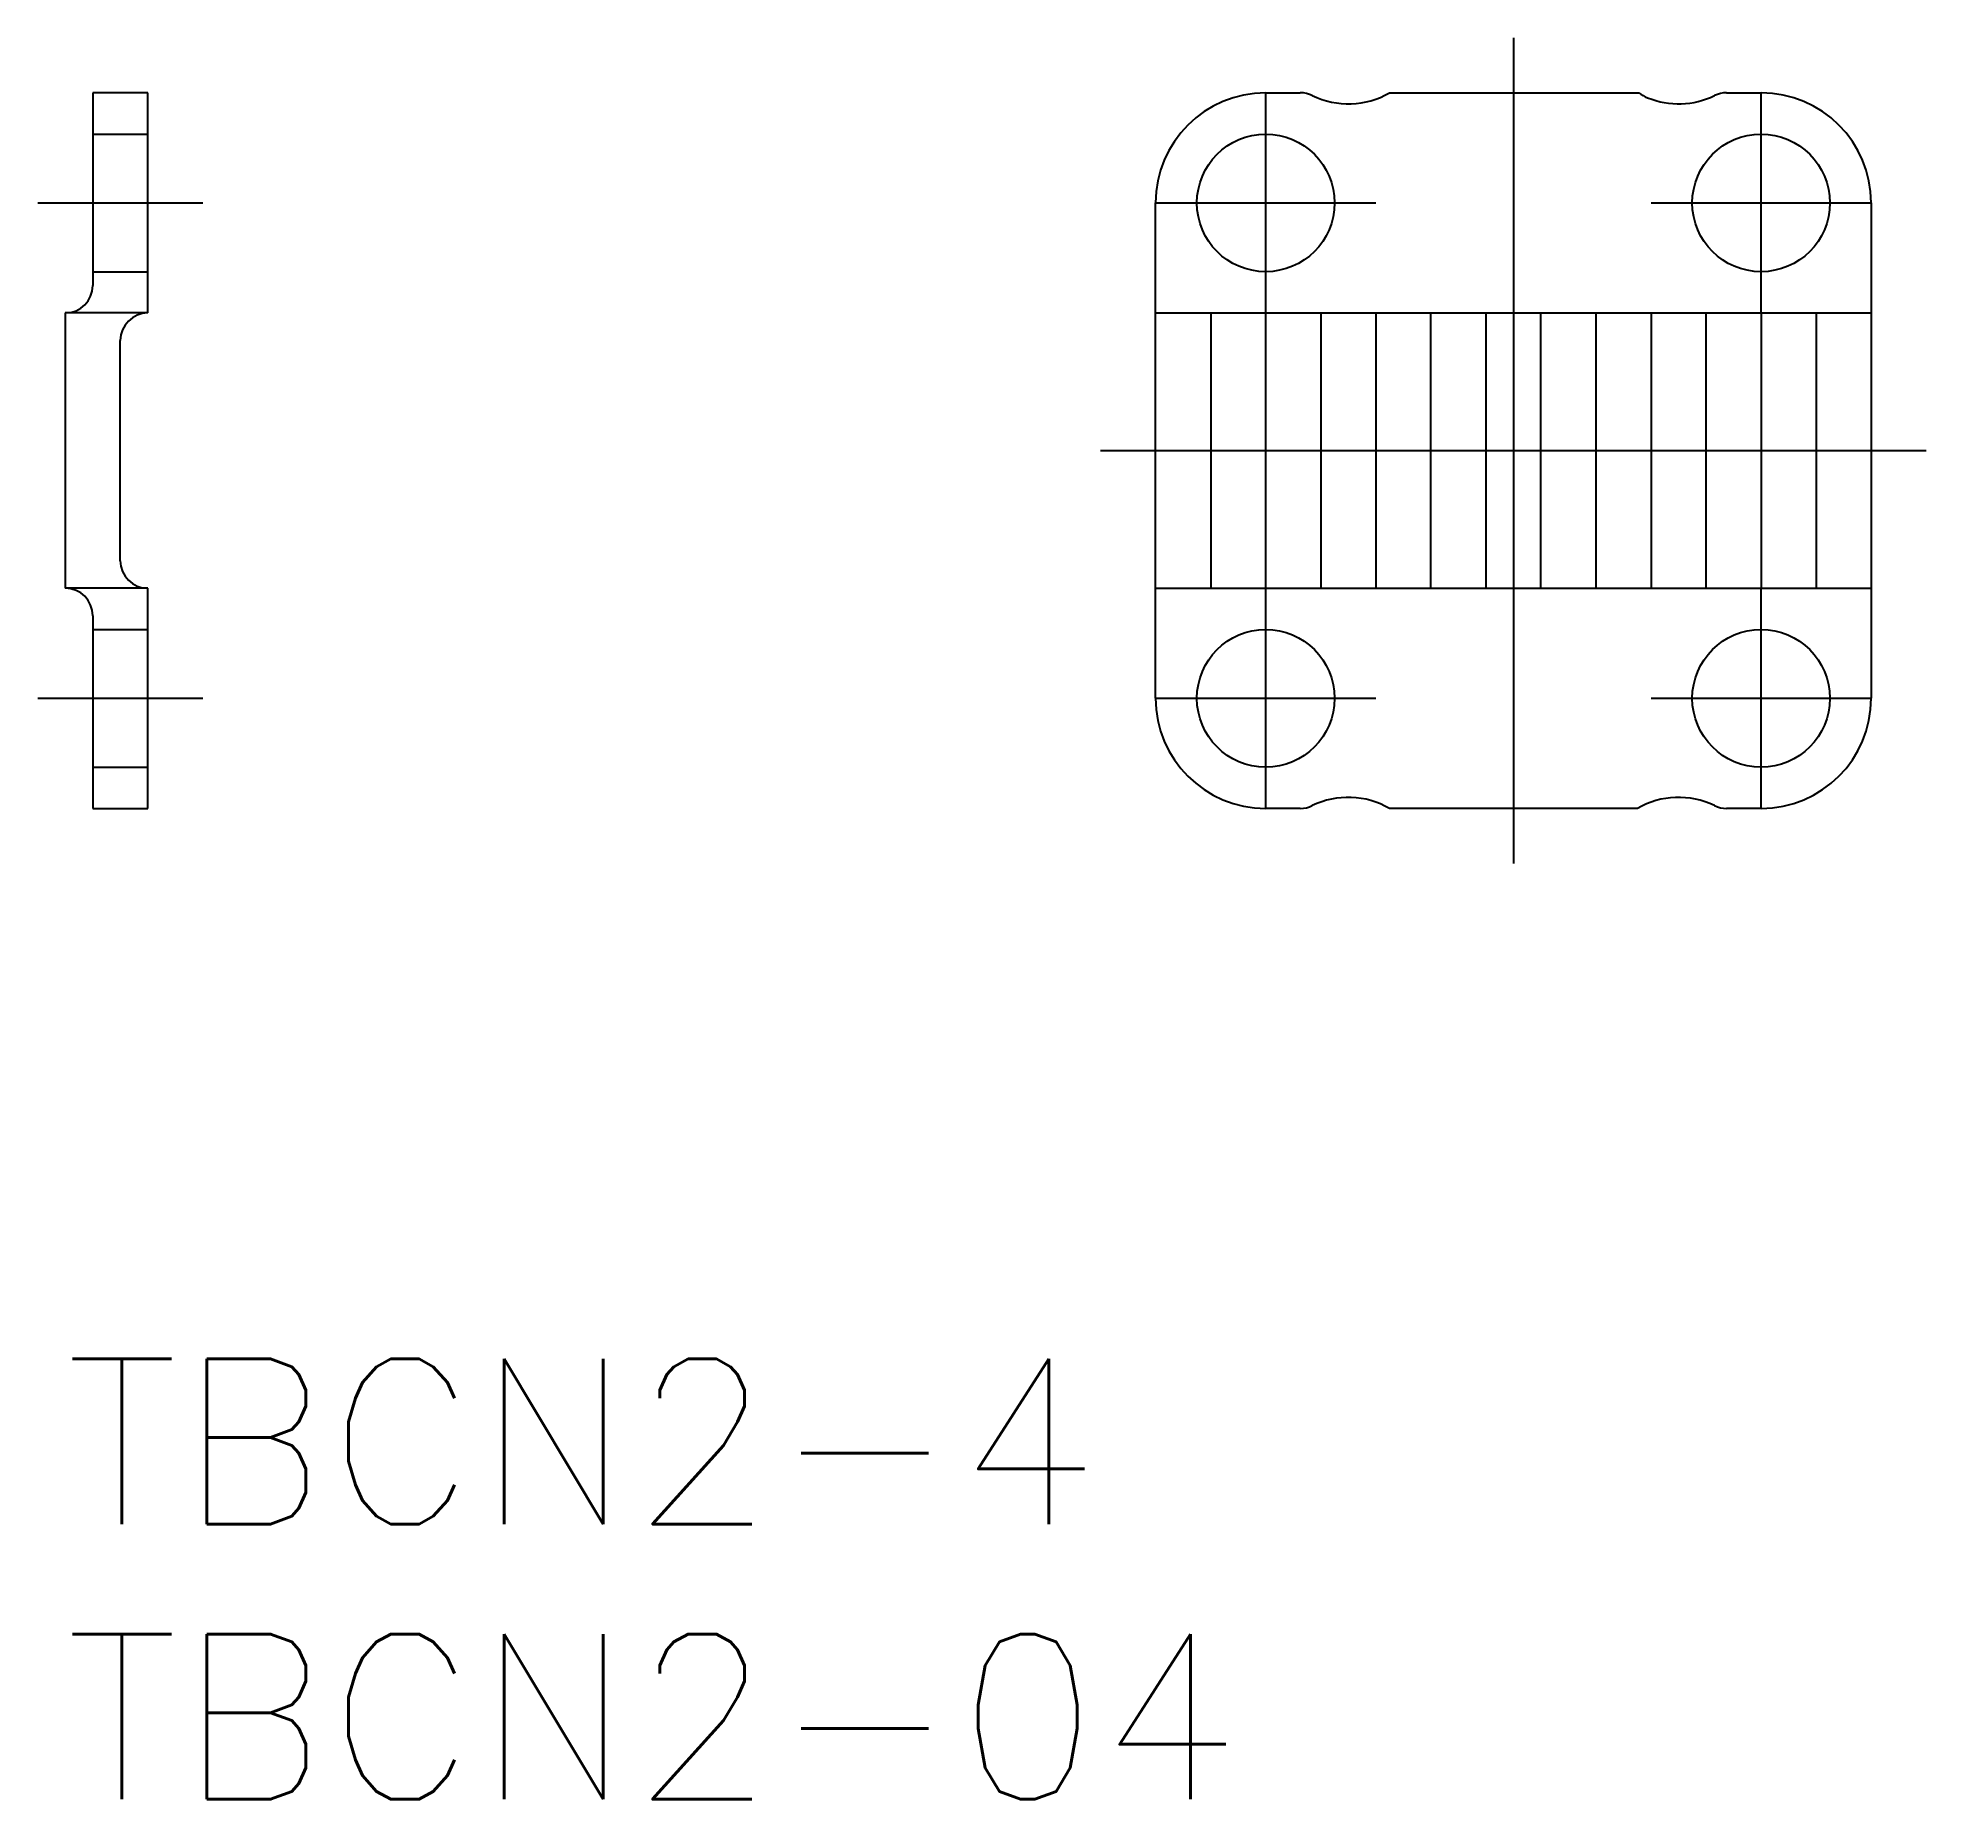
# Model space of a CAD drawing. Extents: x -0.5 to 33.8, y -8 to 24.
import ezdxf

# ---------------------------------------------------------------- set-up
doc = ezdxf.new("R2010")
doc.units = 0
doc.header["$LTSCALE"] = 0.5
doc.linetypes.add('CENTER', pattern=[50.8, 31.75, -6.35, 6.35, -6.35])
doc.linetypes.add('DASHED', pattern=[19.05, 12.7, -6.35])
for name, color, linetype in [('MSM_CENTER', 1, 'CENTER'), ('MSM_CONTINUOUS', 7, 'CONTINUOUS'), ('MSM_DASHED', 4, 'DASHED'), ('MSM_PART_NUMBER', 7, 'CONTINUOUS')]:
    doc.layers.add(name, color=color, linetype=linetype)
doc.styles.get("Standard").update_dxf_attribs({"font": 'txt.shx', "height": 1.5, "bigfont": 'bigfont.shx'})

# ---------------------------------------------------------------- blocks, each defined once
blk = doc.blocks.new('*U3')
at = {"layer": 'MSM_PART_NUMBER'}
blk.add_text('TBCN2-4', height=3, dxfattribs=at).set_placement((0, -3))
blk = doc.blocks.new('*U4')
at = {"layer": 'MSM_PART_NUMBER'}
blk.add_text('TBCN2-04', height=3, dxfattribs=at).set_placement((0, -8))

msp = doc.modelspace()

# ---------------------------------------------------------------- linework, layer by layer
at = {"layer": 'MSM_CENTER'}
for p, q in [((26.31, 24), (26.31, 9)), ((21.81, 19), (21.81, 23)), ((30.81, 19), (30.81, 23)), ((-0.5, 21), (2.5, 21)), ((19.81, 21), (23.81, 21)), ((28.81, 21), (32.81, 21)), ((18.81, 16.5), (33.81, 16.5)), ((21.81, 10), (21.81, 14)), ((30.81, 10), (30.81, 14)), ((-0.5, 12), (2.5, 12)), ((19.81, 12), (23.81, 12)), ((28.81, 12), (32.81, 12))]:
    msp.add_line(p, q, dxfattribs=at)
at = {"layer": 'MSM_CONTINUOUS'}
for p, q in [((1.5, 23), (0.5, 23)), ((0.5, 23), (0.5, 19.5)), ((1.5, 19), (1.5, 23)), ((21.81, 23), (22.438, 23)), ((24.058, 23), (28.588, 23)), ((30.182, 23), (30.81, 23)), ((19.81, 12), (19.81, 21)), ((32.81, 21), (32.81, 12)), ((0, 19), (0, 14)), ((19.81, 19), (32.81, 19)), ((20.81, 19), (20.81, 14)), ((21.81, 14), (21.81, 19)), ((22.81, 19), (22.81, 14)), ((23.81, 19), (23.81, 14)), ((24.81, 14), (24.81, 19)), ((25.81, 19), (25.81, 14)), ((26.81, 14), (26.81, 19)), ((27.81, 19), (27.81, 14)), ((28.81, 19), (28.81, 14)), ((29.81, 14), (29.81, 19)), ((30.81, 19), (30.81, 14)), ((31.81, 19), (31.81, 14)), ((1, 14.5), (1, 18.5)), ((1.5, 10), (1.5, 14)), ((19.81, 14), (32.81, 14)), ((0.5, 13.5), (0.5, 10)), ((0.5, 10), (1.5, 10)), ((22.438, 10), (21.81, 10)), ((28.562, 10), (24.058, 10)), ((30.81, 10), (30.182, 10))]:
    msp.add_line(p, q, dxfattribs=at)
for centre in [(21.81, 21), (30.81, 21), (21.81, 12), (30.81, 12)]:
    msp.add_circle(centre, 1.25, dxfattribs=at)
for centre, radius, start, end in [((21.81, 21), 2, 90, 180), ((22.438, 22.5), 0.5, 64.1581, 90), ((23.31, 24.3), 1.5, 244.1581, 299.9264), ((29.01, 23.558), 0.7, 232.9097, 247.9757), ((30.182, 22.5), 0.5, 90, 115.8419), ((30.81, 21), 2, 0, 90), ((29.31, 24.3), 1.5, 247.9757, 295.8419), ((0, 19.5), 0.5, 270, 0), ((1.5, 18.5), 0.5, 90, 180), ((1.5, 14.5), 0.5, 180, 270), ((0, 13.5), 0.5, 0, 90), ((21.81, 12), 2, 180, 270), ((30.81, 12), 2, 270, 0), ((22.438, 10.5), 0.5, 270, 295.8419), ((23.31, 8.7), 1.5, 60.0736, 115.8419), ((29.31, 8.7), 1.5, 64.1581, 119.9264), ((30.182, 10.5), 0.5, 244.1581, 270)]:
    msp.add_arc(centre, radius, start, end, dxfattribs=at)
at = {"layer": 'MSM_DASHED'}
for p, q in [((0.5, 22.25), (1.5, 22.25)), ((0.5, 19.75), (1.5, 19.75)), ((1.5, 19), (0, 19)), ((1.5, 14), (0, 14)), ((0.5, 13.25), (1.5, 13.25)), ((0.5, 10.75), (1.5, 10.75))]:
    msp.add_line(p, q, dxfattribs=at)

# ---------------------------------------------------------------- block references
at = {"layer": 'MSM_CONTINUOUS'}
for name in ['*U3', '*U4']:
    msp.add_blockref(name, (0, 0), dxfattribs=at)

doc.saveas('drawing.dxf')
